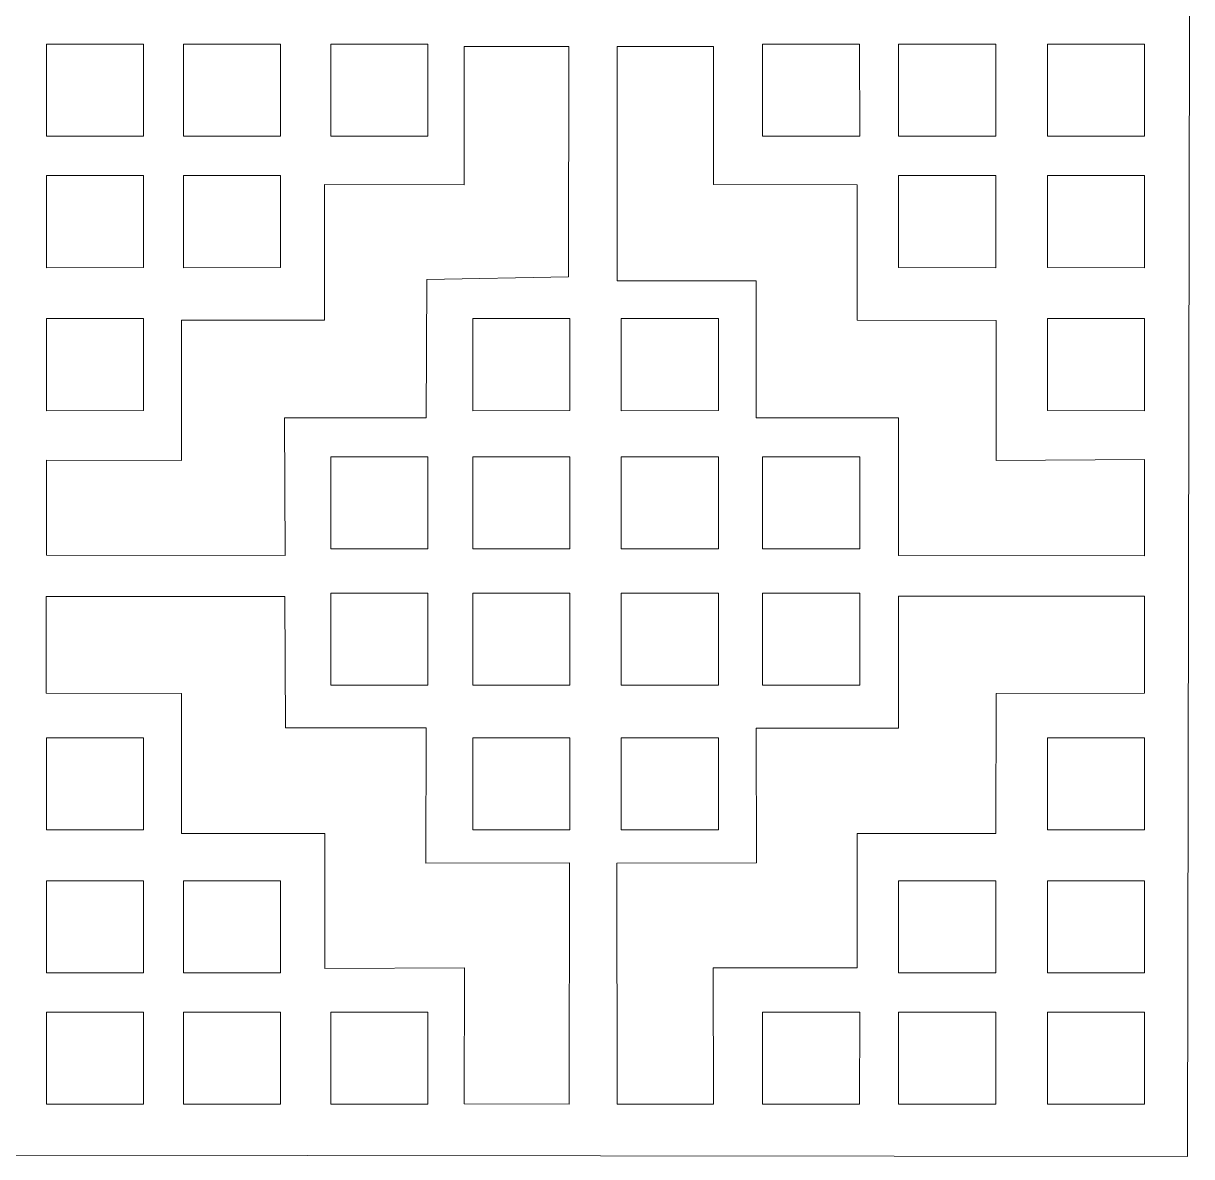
# Model space of a CAD drawing. Header units: centimetres. Extents: x -14.4 to -1.9, y -9.5 to -3.6.
# Drawn here: x -4.885 to -1.87, y -9.5 to -6.577 of the extents above; entities that cross this region are included whole.
import ezdxf

# ---------------------------------------------------------------- set-up
doc = ezdxf.new("R2010")
doc.units = ezdxf.units.CM
doc.header["$MEASUREMENT"] = 0
doc.layers.add('layer 1', color=7, linetype='Continuous')

msp = doc.modelspace()

# ---------------------------------------------------------------- linework, layer by layer
at = {"layer": 'layer 1', "color": 250, "lineweight": 9}
for points, knots in [([(-7.91522, -3.65126), (-7.91522, -3.65126), (-1.87036, -3.64185), (-1.87036, -3.64185), (-1.87036, -3.64185), (-1.87036, -3.64185), (-1.88122, -9.49997), (-1.88122, -9.49997), (-1.88122, -9.49997), (-1.88122, -9.49997), (-7.93854, -9.49273), (-7.93854, -9.49273), (-7.93854, -9.49273), (-7.93854, -9.49273), (-7.91522, -3.65126), (-7.91522, -3.65126)], [0, 0, 0, 0, 0.2, 0.2, 0.2, 0.2, 0.4, 0.4, 0.4, 0.4, 0.6, 0.6, 0.6, 0.6, 1, 1, 1, 1]), ([(-4.82503, -6.63104), (-4.82503, -6.63104), (-4.82512, -6.8684), (-4.82512, -6.8684), (-4.82512, -6.8684), (-4.82512, -6.8684), (-4.57438, -6.86834), (-4.57438, -6.86834), (-4.57438, -6.86834), (-4.57438, -6.86834), (-4.57436, -6.63101), (-4.57436, -6.63101), (-4.57436, -6.63101), (-4.57436, -6.63101), (-4.82503, -6.63104), (-4.82503, -6.63104)], [0, 0, 0, 0, 0.2, 0.2, 0.2, 0.2, 0.4, 0.4, 0.4, 0.4, 0.6, 0.6, 0.6, 0.6, 1, 1, 1, 1]), ([(-4.47167, -6.63104), (-4.47167, -6.63104), (-4.47176, -6.8684), (-4.47176, -6.8684), (-4.47176, -6.8684), (-4.47176, -6.8684), (-4.22102, -6.86834), (-4.22102, -6.86834), (-4.22102, -6.86834), (-4.22102, -6.86834), (-4.221, -6.63101), (-4.221, -6.63101), (-4.221, -6.63101), (-4.221, -6.63101), (-4.47167, -6.63104), (-4.47167, -6.63104)], [0, 0, 0, 0, 0.2, 0.2, 0.2, 0.2, 0.4, 0.4, 0.4, 0.4, 0.6, 0.6, 0.6, 0.6, 1, 1, 1, 1]), ([(-4.09156, -6.63104), (-4.09156, -6.63104), (-4.09166, -6.8684), (-4.09166, -6.8684), (-4.09166, -6.8684), (-4.09166, -6.8684), (-3.84092, -6.86834), (-3.84092, -6.86834), (-3.84092, -6.86834), (-3.84092, -6.86834), (-3.84089, -6.63101), (-3.84089, -6.63101), (-3.84089, -6.63101), (-3.84089, -6.63101), (-4.09156, -6.63104), (-4.09156, -6.63104)], [0, 0, 0, 0, 0.2, 0.2, 0.2, 0.2, 0.4, 0.4, 0.4, 0.4, 0.6, 0.6, 0.6, 0.6, 1, 1, 1, 1]), ([(-2.72686, -6.63104), (-2.72686, -6.63104), (-2.72676, -6.8684), (-2.72676, -6.8684), (-2.72676, -6.8684), (-2.72676, -6.8684), (-2.9775, -6.86834), (-2.9775, -6.86834), (-2.9775, -6.86834), (-2.9775, -6.86834), (-2.97753, -6.63101), (-2.97753, -6.63101), (-2.97753, -6.63101), (-2.97753, -6.63101), (-2.72686, -6.63104), (-2.72686, -6.63104)], [0, 0, 0, 0, 0.2, 0.2, 0.2, 0.2, 0.4, 0.4, 0.4, 0.4, 0.6, 0.6, 0.6, 0.6, 1, 1, 1, 1]), ([(-2.37573, -6.63104), (-2.37573, -6.63104), (-2.37564, -6.8684), (-2.37564, -6.8684), (-2.37564, -6.8684), (-2.37564, -6.8684), (-2.62638, -6.86834), (-2.62638, -6.86834), (-2.62638, -6.86834), (-2.62638, -6.86834), (-2.6264, -6.63101), (-2.6264, -6.63101), (-2.6264, -6.63101), (-2.6264, -6.63101), (-2.37573, -6.63104), (-2.37573, -6.63104)], [0, 0, 0, 0, 0.2, 0.2, 0.2, 0.2, 0.4, 0.4, 0.4, 0.4, 0.6, 0.6, 0.6, 0.6, 1, 1, 1, 1]), ([(-1.99192, -6.63104), (-1.99192, -6.63104), (-1.99183, -6.8684), (-1.99183, -6.8684), (-1.99183, -6.8684), (-1.99183, -6.8684), (-2.24257, -6.86834), (-2.24257, -6.86834), (-2.24257, -6.86834), (-2.24257, -6.86834), (-2.24259, -6.63101), (-2.24259, -6.63101), (-2.24259, -6.63101), (-2.24259, -6.63101), (-1.99192, -6.63104), (-1.99192, -6.63104)], [0, 0, 0, 0, 0.2, 0.2, 0.2, 0.2, 0.4, 0.4, 0.4, 0.4, 0.6, 0.6, 0.6, 0.6, 1, 1, 1, 1]), ([(-4.10725, -6.99305), (-4.10725, -6.99305), (-4.10722, -7.34272), (-4.10722, -7.34272), (-4.10722, -7.34272), (-4.10722, -7.34272), (-4.47683, -7.34291), (-4.47683, -7.34291), (-4.47683, -7.34291), (-4.47683, -7.34291), (-4.47641, -7.70428), (-4.47641, -7.70428), (-4.47641, -7.70428), (-4.47641, -7.70428), (-4.82469, -7.70402), (-4.82469, -7.70402), (-4.82469, -7.70402), (-4.82469, -7.70402), (-4.82458, -7.94853), (-4.82458, -7.94853), (-4.82458, -7.94853), (-4.82458, -7.94853), (-4.20905, -7.9492), (-4.20905, -7.9492), (-4.20905, -7.9492), (-4.20905, -7.9492), (-4.21048, -7.59472), (-4.21048, -7.59472), (-4.21048, -7.59472), (-4.21048, -7.59472), (-3.84559, -7.59443), (-3.84559, -7.59443), (-3.84559, -7.59443), (-3.84559, -7.59443), (-3.84337, -7.23785), (-3.84337, -7.23785), (-3.84337, -7.23785), (-3.84337, -7.23785), (-3.47818, -7.23118), (-3.47818, -7.23118), (-3.47818, -7.23118), (-3.47818, -7.23118), (-3.47748, -6.63656), (-3.47748, -6.63656), (-3.47748, -6.63656), (-3.47748, -6.63656), (-3.74729, -6.6369), (-3.74729, -6.6369), (-3.74729, -6.6369), (-3.74729, -6.6369), (-3.74682, -6.99343), (-3.74682, -6.99343), (-3.74682, -6.99343), (-3.74682, -6.99343), (-4.10725, -6.99305), (-4.10725, -6.99305)], [0, 0, 0, 0, 0.0666667, 0.0666667, 0.0666667, 0.0666667, 0.1333333, 0.1333333, 0.1333333, 0.1333333, 0.2, 0.2, 0.2, 0.2, 0.2666667, 0.2666667, 0.2666667, 0.2666667, 0.3333333, 0.3333333, 0.3333333, 0.3333333, 0.4, 0.4, 0.4, 0.4, 0.4666667, 0.4666667, 0.4666667, 0.4666667, 0.5333333, 0.5333333, 0.5333333, 0.5333333, 0.6, 0.6, 0.6, 0.6, 0.6666667, 0.6666667, 0.6666667, 0.6666667, 0.7333333, 0.7333333, 0.7333333, 0.7333333, 0.8, 0.8, 0.8, 0.8, 0.8666667, 0.8666667, 0.8666667, 0.8666667, 1, 1, 1, 1]), ([(-3.35226, -6.63659), (-3.35226, -6.63659), (-3.35213, -7.24131), (-3.35213, -7.24131), (-3.35213, -7.24131), (-3.35213, -7.24131), (-2.9942, -7.24116), (-2.9942, -7.24116), (-2.9942, -7.24116), (-2.9942, -7.24116), (-2.99406, -7.59417), (-2.99406, -7.59417), (-2.99406, -7.59417), (-2.99406, -7.59417), (-2.62678, -7.59416), (-2.62678, -7.59416), (-2.62678, -7.59416), (-2.62678, -7.59416), (-2.62654, -7.9494), (-2.62654, -7.9494), (-2.62654, -7.9494), (-2.62654, -7.9494), (-1.99224, -7.94997), (-1.99224, -7.94997), (-1.99224, -7.94997), (-1.99224, -7.94997), (-1.99233, -7.70203), (-1.99233, -7.70203), (-1.99233, -7.70203), (-1.99233, -7.70203), (-2.37495, -7.70433), (-2.37495, -7.70433), (-2.37495, -7.70433), (-2.37495, -7.70433), (-2.37453, -7.34306), (-2.37453, -7.34306), (-2.37453, -7.34306), (-2.37453, -7.34306), (-2.73306, -7.34288), (-2.73306, -7.34288), (-2.73306, -7.34288), (-2.73306, -7.34288), (-2.73343, -6.99325), (-2.73343, -6.99325), (-2.73343, -6.99325), (-2.73343, -6.99325), (-3.10355, -6.99275), (-3.10355, -6.99275), (-3.10355, -6.99275), (-3.10355, -6.99275), (-3.10372, -6.63628), (-3.10372, -6.63628), (-3.10372, -6.63628), (-3.10372, -6.63628), (-3.35226, -6.63659), (-3.35226, -6.63659)], [0, 0, 0, 0, 0.0666667, 0.0666667, 0.0666667, 0.0666667, 0.1333333, 0.1333333, 0.1333333, 0.1333333, 0.2, 0.2, 0.2, 0.2, 0.2666667, 0.2666667, 0.2666667, 0.2666667, 0.3333333, 0.3333333, 0.3333333, 0.3333333, 0.4, 0.4, 0.4, 0.4, 0.4666667, 0.4666667, 0.4666667, 0.4666667, 0.5333333, 0.5333333, 0.5333333, 0.5333333, 0.6, 0.6, 0.6, 0.6, 0.6666667, 0.6666667, 0.6666667, 0.6666667, 0.7333333, 0.7333333, 0.7333333, 0.7333333, 0.8, 0.8, 0.8, 0.8, 0.8666667, 0.8666667, 0.8666667, 0.8666667, 1, 1, 1, 1]), ([(-4.82503, -6.96982), (-4.82503, -6.96982), (-4.82512, -7.20719), (-4.82512, -7.20719), (-4.82512, -7.20719), (-4.82512, -7.20719), (-4.57438, -7.20712), (-4.57438, -7.20712), (-4.57438, -7.20712), (-4.57438, -7.20712), (-4.57436, -6.9698), (-4.57436, -6.9698), (-4.57436, -6.9698), (-4.57436, -6.9698), (-4.82503, -6.96982), (-4.82503, -6.96982)], [0, 0, 0, 0, 0.2, 0.2, 0.2, 0.2, 0.4, 0.4, 0.4, 0.4, 0.6, 0.6, 0.6, 0.6, 1, 1, 1, 1]), ([(-4.47167, -6.96982), (-4.47167, -6.96982), (-4.47176, -7.20719), (-4.47176, -7.20719), (-4.47176, -7.20719), (-4.47176, -7.20719), (-4.22102, -7.20712), (-4.22102, -7.20712), (-4.22102, -7.20712), (-4.22102, -7.20712), (-4.221, -6.9698), (-4.221, -6.9698), (-4.221, -6.9698), (-4.221, -6.9698), (-4.47167, -6.96982), (-4.47167, -6.96982)], [0, 0, 0, 0, 0.2, 0.2, 0.2, 0.2, 0.4, 0.4, 0.4, 0.4, 0.6, 0.6, 0.6, 0.6, 1, 1, 1, 1]), ([(-2.37573, -6.96982), (-2.37573, -6.96982), (-2.37564, -7.20719), (-2.37564, -7.20719), (-2.37564, -7.20719), (-2.37564, -7.20719), (-2.62638, -7.20712), (-2.62638, -7.20712), (-2.62638, -7.20712), (-2.62638, -7.20712), (-2.6264, -6.9698), (-2.6264, -6.9698), (-2.6264, -6.9698), (-2.6264, -6.9698), (-2.37573, -6.96982), (-2.37573, -6.96982)], [0, 0, 0, 0, 0.2, 0.2, 0.2, 0.2, 0.4, 0.4, 0.4, 0.4, 0.6, 0.6, 0.6, 0.6, 1, 1, 1, 1]), ([(-1.99192, -6.96982), (-1.99192, -6.96982), (-1.99183, -7.20719), (-1.99183, -7.20719), (-1.99183, -7.20719), (-1.99183, -7.20719), (-2.24257, -7.20712), (-2.24257, -7.20712), (-2.24257, -7.20712), (-2.24257, -7.20712), (-2.24259, -6.9698), (-2.24259, -6.9698), (-2.24259, -6.9698), (-2.24259, -6.9698), (-1.99192, -6.96982), (-1.99192, -6.96982)], [0, 0, 0, 0, 0.2, 0.2, 0.2, 0.2, 0.4, 0.4, 0.4, 0.4, 0.6, 0.6, 0.6, 0.6, 1, 1, 1, 1]), ([(-4.82503, -7.33862), (-4.82503, -7.33862), (-4.82512, -7.57599), (-4.82512, -7.57599), (-4.82512, -7.57599), (-4.82512, -7.57599), (-4.57438, -7.57592), (-4.57438, -7.57592), (-4.57438, -7.57592), (-4.57438, -7.57592), (-4.57436, -7.3386), (-4.57436, -7.3386), (-4.57436, -7.3386), (-4.57436, -7.3386), (-4.82503, -7.33862), (-4.82503, -7.33862)], [0, 0, 0, 0, 0.2, 0.2, 0.2, 0.2, 0.4, 0.4, 0.4, 0.4, 0.6, 0.6, 0.6, 0.6, 1, 1, 1, 1]), ([(-3.72507, -7.33862), (-3.72507, -7.33862), (-3.72517, -7.57599), (-3.72517, -7.57599), (-3.72517, -7.57599), (-3.72517, -7.57599), (-3.47443, -7.57592), (-3.47443, -7.57592), (-3.47443, -7.57592), (-3.47443, -7.57592), (-3.4744, -7.3386), (-3.4744, -7.3386), (-3.4744, -7.3386), (-3.4744, -7.3386), (-3.72507, -7.33862), (-3.72507, -7.33862)], [0, 0, 0, 0, 0.2, 0.2, 0.2, 0.2, 0.4, 0.4, 0.4, 0.4, 0.6, 0.6, 0.6, 0.6, 1, 1, 1, 1]), ([(-3.3418, -7.33862), (-3.3418, -7.33862), (-3.34189, -7.57599), (-3.34189, -7.57599), (-3.34189, -7.57599), (-3.34189, -7.57599), (-3.09115, -7.57592), (-3.09115, -7.57592), (-3.09115, -7.57592), (-3.09115, -7.57592), (-3.09113, -7.3386), (-3.09113, -7.3386), (-3.09113, -7.3386), (-3.09113, -7.3386), (-3.3418, -7.33862), (-3.3418, -7.33862)], [0, 0, 0, 0, 0.2, 0.2, 0.2, 0.2, 0.4, 0.4, 0.4, 0.4, 0.6, 0.6, 0.6, 0.6, 1, 1, 1, 1]), ([(-1.99192, -7.33862), (-1.99192, -7.33862), (-1.99183, -7.57599), (-1.99183, -7.57599), (-1.99183, -7.57599), (-1.99183, -7.57599), (-2.24257, -7.57592), (-2.24257, -7.57592), (-2.24257, -7.57592), (-2.24257, -7.57592), (-2.24259, -7.3386), (-2.24259, -7.3386), (-2.24259, -7.3386), (-2.24259, -7.3386), (-1.99192, -7.33862), (-1.99192, -7.33862)], [0, 0, 0, 0, 0.2, 0.2, 0.2, 0.2, 0.4, 0.4, 0.4, 0.4, 0.6, 0.6, 0.6, 0.6, 1, 1, 1, 1]), ([(-4.09156, -7.69506), (-4.09156, -7.69506), (-4.09166, -7.93243), (-4.09166, -7.93243), (-4.09166, -7.93243), (-4.09166, -7.93243), (-3.84092, -7.93236), (-3.84092, -7.93236), (-3.84092, -7.93236), (-3.84092, -7.93236), (-3.84089, -7.69504), (-3.84089, -7.69504), (-3.84089, -7.69504), (-3.84089, -7.69504), (-4.09156, -7.69506), (-4.09156, -7.69506)], [0, 0, 0, 0, 0.2, 0.2, 0.2, 0.2, 0.4, 0.4, 0.4, 0.4, 0.6, 0.6, 0.6, 0.6, 1, 1, 1, 1]), ([(-3.72507, -7.69506), (-3.72507, -7.69506), (-3.72517, -7.93243), (-3.72517, -7.93243), (-3.72517, -7.93243), (-3.72517, -7.93243), (-3.47443, -7.93236), (-3.47443, -7.93236), (-3.47443, -7.93236), (-3.47443, -7.93236), (-3.4744, -7.69504), (-3.4744, -7.69504), (-3.4744, -7.69504), (-3.4744, -7.69504), (-3.72507, -7.69506), (-3.72507, -7.69506)], [0, 0, 0, 0, 0.2, 0.2, 0.2, 0.2, 0.4, 0.4, 0.4, 0.4, 0.6, 0.6, 0.6, 0.6, 1, 1, 1, 1]), ([(-3.3418, -7.69506), (-3.3418, -7.69506), (-3.34189, -7.93243), (-3.34189, -7.93243), (-3.34189, -7.93243), (-3.34189, -7.93243), (-3.09115, -7.93236), (-3.09115, -7.93236), (-3.09115, -7.93236), (-3.09115, -7.93236), (-3.09113, -7.69504), (-3.09113, -7.69504), (-3.09113, -7.69504), (-3.09113, -7.69504), (-3.3418, -7.69506), (-3.3418, -7.69506)], [0, 0, 0, 0, 0.2, 0.2, 0.2, 0.2, 0.4, 0.4, 0.4, 0.4, 0.6, 0.6, 0.6, 0.6, 1, 1, 1, 1]), ([(-2.97744, -7.69506), (-2.97744, -7.69506), (-2.97754, -7.93243), (-2.97754, -7.93243), (-2.97754, -7.93243), (-2.97754, -7.93243), (-2.7268, -7.93236), (-2.7268, -7.93236), (-2.7268, -7.93236), (-2.7268, -7.93236), (-2.72677, -7.69504), (-2.72677, -7.69504), (-2.72677, -7.69504), (-2.72677, -7.69504), (-2.97744, -7.69506), (-2.97744, -7.69506)], [0, 0, 0, 0, 0.2, 0.2, 0.2, 0.2, 0.4, 0.4, 0.4, 0.4, 0.6, 0.6, 0.6, 0.6, 1, 1, 1, 1]), ([(-4.09156, -8.0469), (-4.09156, -8.0469), (-4.09166, -8.28427), (-4.09166, -8.28427), (-4.09166, -8.28427), (-4.09166, -8.28427), (-3.84092, -8.2842), (-3.84092, -8.2842), (-3.84092, -8.2842), (-3.84092, -8.2842), (-3.84089, -8.04688), (-3.84089, -8.04688), (-3.84089, -8.04688), (-3.84089, -8.04688), (-4.09156, -8.0469), (-4.09156, -8.0469)], [0, 0, 0, 0, 0.2, 0.2, 0.2, 0.2, 0.4, 0.4, 0.4, 0.4, 0.6, 0.6, 0.6, 0.6, 1, 1, 1, 1]), ([(-3.72507, -8.0469), (-3.72507, -8.0469), (-3.72517, -8.28427), (-3.72517, -8.28427), (-3.72517, -8.28427), (-3.72517, -8.28427), (-3.47443, -8.2842), (-3.47443, -8.2842), (-3.47443, -8.2842), (-3.47443, -8.2842), (-3.4744, -8.04688), (-3.4744, -8.04688), (-3.4744, -8.04688), (-3.4744, -8.04688), (-3.72507, -8.0469), (-3.72507, -8.0469)], [0, 0, 0, 0, 0.2, 0.2, 0.2, 0.2, 0.4, 0.4, 0.4, 0.4, 0.6, 0.6, 0.6, 0.6, 1, 1, 1, 1]), ([(-3.3418, -8.0469), (-3.3418, -8.0469), (-3.34189, -8.28427), (-3.34189, -8.28427), (-3.34189, -8.28427), (-3.34189, -8.28427), (-3.09115, -8.2842), (-3.09115, -8.2842), (-3.09115, -8.2842), (-3.09115, -8.2842), (-3.09113, -8.04688), (-3.09113, -8.04688), (-3.09113, -8.04688), (-3.09113, -8.04688), (-3.3418, -8.0469), (-3.3418, -8.0469)], [0, 0, 0, 0, 0.2, 0.2, 0.2, 0.2, 0.4, 0.4, 0.4, 0.4, 0.6, 0.6, 0.6, 0.6, 1, 1, 1, 1]), ([(-2.97744, -8.0469), (-2.97744, -8.0469), (-2.97754, -8.28427), (-2.97754, -8.28427), (-2.97754, -8.28427), (-2.97754, -8.28427), (-2.7268, -8.2842), (-2.7268, -8.2842), (-2.7268, -8.2842), (-2.7268, -8.2842), (-2.72677, -8.04688), (-2.72677, -8.04688), (-2.72677, -8.04688), (-2.72677, -8.04688), (-2.97744, -8.0469), (-2.97744, -8.0469)], [0, 0, 0, 0, 0.2, 0.2, 0.2, 0.2, 0.4, 0.4, 0.4, 0.4, 0.6, 0.6, 0.6, 0.6, 1, 1, 1, 1]), ([(-4.82584, -8.0552), (-4.82584, -8.0552), (-4.82575, -8.30495), (-4.82575, -8.30495), (-4.82575, -8.30495), (-4.82575, -8.30495), (-4.47668, -8.30512), (-4.47668, -8.30512), (-4.47668, -8.30512), (-4.47668, -8.30512), (-4.47633, -8.66639), (-4.47633, -8.66639), (-4.47633, -8.66639), (-4.47633, -8.66639), (-4.10689, -8.66648), (-4.10689, -8.66648), (-4.10689, -8.66648), (-4.10689, -8.66648), (-4.10676, -9.01433), (-4.10676, -9.01433), (-4.10676, -9.01433), (-4.10676, -9.01433), (-3.74674, -9.01338), (-3.74674, -9.01338), (-3.74674, -9.01338), (-3.74674, -9.01338), (-3.74692, -9.36417), (-3.74692, -9.36417), (-3.74692, -9.36417), (-3.74692, -9.36417), (-3.47613, -9.36447), (-3.47613, -9.36447), (-3.47613, -9.36447), (-3.47613, -9.36447), (-3.47576, -8.74249), (-3.47576, -8.74249), (-3.47576, -8.74249), (-3.47576, -8.74249), (-3.84592, -8.74334), (-3.84592, -8.74334), (-3.84592, -8.74334), (-3.84592, -8.74334), (-3.84567, -8.3936), (-3.84567, -8.3936), (-3.84567, -8.3936), (-3.84567, -8.3936), (-4.20837, -8.39397), (-4.20837, -8.39397), (-4.20837, -8.39397), (-4.20837, -8.39397), (-4.20949, -8.05503), (-4.20949, -8.05503), (-4.20949, -8.05503), (-4.20949, -8.05503), (-4.82584, -8.0552), (-4.82584, -8.0552)], [0, 0, 0, 0, 0.0666667, 0.0666667, 0.0666667, 0.0666667, 0.1333333, 0.1333333, 0.1333333, 0.1333333, 0.2, 0.2, 0.2, 0.2, 0.2666667, 0.2666667, 0.2666667, 0.2666667, 0.3333333, 0.3333333, 0.3333333, 0.3333333, 0.4, 0.4, 0.4, 0.4, 0.4666667, 0.4666667, 0.4666667, 0.4666667, 0.5333333, 0.5333333, 0.5333333, 0.5333333, 0.6, 0.6, 0.6, 0.6, 0.6666667, 0.6666667, 0.6666667, 0.6666667, 0.7333333, 0.7333333, 0.7333333, 0.7333333, 0.8, 0.8, 0.8, 0.8, 0.8666667, 0.8666667, 0.8666667, 0.8666667, 1, 1, 1, 1]), ([(-2.6269, -8.05465), (-2.6269, -8.05465), (-2.62636, -8.39454), (-2.62636, -8.39454), (-2.62636, -8.39454), (-2.62636, -8.39454), (-2.99404, -8.39479), (-2.99404, -8.39479), (-2.99404, -8.39479), (-2.99404, -8.39479), (-2.99342, -8.74193), (-2.99342, -8.74193), (-2.99342, -8.74193), (-2.99342, -8.74193), (-3.35367, -8.74292), (-3.35367, -8.74292), (-3.35367, -8.74292), (-3.35367, -8.74292), (-3.35216, -9.36463), (-3.35216, -9.36463), (-3.35216, -9.36463), (-3.35216, -9.36463), (-3.10404, -9.36426), (-3.10404, -9.36426), (-3.10404, -9.36426), (-3.10404, -9.36426), (-3.10453, -9.01313), (-3.10453, -9.01313), (-3.10453, -9.01313), (-3.10453, -9.01313), (-2.73343, -9.01328), (-2.73343, -9.01328), (-2.73343, -9.01328), (-2.73343, -9.01328), (-2.73346, -8.66663), (-2.73346, -8.66663), (-2.73346, -8.66663), (-2.73346, -8.66663), (-2.37528, -8.66647), (-2.37528, -8.66647), (-2.37528, -8.66647), (-2.37528, -8.66647), (-2.37486, -8.30522), (-2.37486, -8.30522), (-2.37486, -8.30522), (-2.37486, -8.30522), (-1.9918, -8.30495), (-1.9918, -8.30495), (-1.9918, -8.30495), (-1.9918, -8.30495), (-1.99185, -8.0547), (-1.99185, -8.0547), (-1.99185, -8.0547), (-1.99185, -8.0547), (-2.6269, -8.05465), (-2.6269, -8.05465)], [0, 0, 0, 0, 0.0666667, 0.0666667, 0.0666667, 0.0666667, 0.1333333, 0.1333333, 0.1333333, 0.1333333, 0.2, 0.2, 0.2, 0.2, 0.2666667, 0.2666667, 0.2666667, 0.2666667, 0.3333333, 0.3333333, 0.3333333, 0.3333333, 0.4, 0.4, 0.4, 0.4, 0.4666667, 0.4666667, 0.4666667, 0.4666667, 0.5333333, 0.5333333, 0.5333333, 0.5333333, 0.6, 0.6, 0.6, 0.6, 0.6666667, 0.6666667, 0.6666667, 0.6666667, 0.7333333, 0.7333333, 0.7333333, 0.7333333, 0.8, 0.8, 0.8, 0.8, 0.8666667, 0.8666667, 0.8666667, 0.8666667, 1, 1, 1, 1]), ([(-4.82503, -8.65682), (-4.82503, -8.65682), (-4.82512, -8.41945), (-4.82512, -8.41945), (-4.82512, -8.41945), (-4.82512, -8.41945), (-4.57438, -8.41952), (-4.57438, -8.41952), (-4.57438, -8.41952), (-4.57438, -8.41952), (-4.57436, -8.65684), (-4.57436, -8.65684), (-4.57436, -8.65684), (-4.57436, -8.65684), (-4.82503, -8.65682), (-4.82503, -8.65682)], [0, 0, 0, 0, 0.2, 0.2, 0.2, 0.2, 0.4, 0.4, 0.4, 0.4, 0.6, 0.6, 0.6, 0.6, 1, 1, 1, 1]), ([(-3.72507, -8.41948), (-3.72507, -8.41948), (-3.72517, -8.65684), (-3.72517, -8.65684), (-3.72517, -8.65684), (-3.72517, -8.65684), (-3.47443, -8.65678), (-3.47443, -8.65678), (-3.47443, -8.65678), (-3.47443, -8.65678), (-3.4744, -8.41946), (-3.4744, -8.41946), (-3.4744, -8.41946), (-3.4744, -8.41946), (-3.72507, -8.41948), (-3.72507, -8.41948)], [0, 0, 0, 0, 0.2, 0.2, 0.2, 0.2, 0.4, 0.4, 0.4, 0.4, 0.6, 0.6, 0.6, 0.6, 1, 1, 1, 1]), ([(-3.3418, -8.41948), (-3.3418, -8.41948), (-3.34189, -8.65684), (-3.34189, -8.65684), (-3.34189, -8.65684), (-3.34189, -8.65684), (-3.09115, -8.65678), (-3.09115, -8.65678), (-3.09115, -8.65678), (-3.09115, -8.65678), (-3.09113, -8.41946), (-3.09113, -8.41946), (-3.09113, -8.41946), (-3.09113, -8.41946), (-3.3418, -8.41948), (-3.3418, -8.41948)], [0, 0, 0, 0, 0.2, 0.2, 0.2, 0.2, 0.4, 0.4, 0.4, 0.4, 0.6, 0.6, 0.6, 0.6, 1, 1, 1, 1]), ([(-1.99192, -8.65682), (-1.99192, -8.65682), (-1.99183, -8.41945), (-1.99183, -8.41945), (-1.99183, -8.41945), (-1.99183, -8.41945), (-2.24257, -8.41952), (-2.24257, -8.41952), (-2.24257, -8.41952), (-2.24257, -8.41952), (-2.24259, -8.65684), (-2.24259, -8.65684), (-2.24259, -8.65684), (-2.24259, -8.65684), (-1.99192, -8.65682), (-1.99192, -8.65682)], [0, 0, 0, 0, 0.2, 0.2, 0.2, 0.2, 0.4, 0.4, 0.4, 0.4, 0.6, 0.6, 0.6, 0.6, 1, 1, 1, 1]), ([(-4.82503, -9.02561), (-4.82503, -9.02561), (-4.82512, -8.78825), (-4.82512, -8.78825), (-4.82512, -8.78825), (-4.82512, -8.78825), (-4.57438, -8.78832), (-4.57438, -8.78832), (-4.57438, -8.78832), (-4.57438, -8.78832), (-4.57436, -9.02564), (-4.57436, -9.02564), (-4.57436, -9.02564), (-4.57436, -9.02564), (-4.82503, -9.02561), (-4.82503, -9.02561)], [0, 0, 0, 0, 0.2, 0.2, 0.2, 0.2, 0.4, 0.4, 0.4, 0.4, 0.6, 0.6, 0.6, 0.6, 1, 1, 1, 1]), ([(-4.47167, -9.02561), (-4.47167, -9.02561), (-4.47176, -8.78825), (-4.47176, -8.78825), (-4.47176, -8.78825), (-4.47176, -8.78825), (-4.22102, -8.78832), (-4.22102, -8.78832), (-4.22102, -8.78832), (-4.22102, -8.78832), (-4.221, -9.02564), (-4.221, -9.02564), (-4.221, -9.02564), (-4.221, -9.02564), (-4.47167, -9.02561), (-4.47167, -9.02561)], [0, 0, 0, 0, 0.2, 0.2, 0.2, 0.2, 0.4, 0.4, 0.4, 0.4, 0.6, 0.6, 0.6, 0.6, 1, 1, 1, 1]), ([(-2.37573, -9.02561), (-2.37573, -9.02561), (-2.37564, -8.78825), (-2.37564, -8.78825), (-2.37564, -8.78825), (-2.37564, -8.78825), (-2.62638, -8.78832), (-2.62638, -8.78832), (-2.62638, -8.78832), (-2.62638, -8.78832), (-2.6264, -9.02564), (-2.6264, -9.02564), (-2.6264, -9.02564), (-2.6264, -9.02564), (-2.37573, -9.02561), (-2.37573, -9.02561)], [0, 0, 0, 0, 0.2, 0.2, 0.2, 0.2, 0.4, 0.4, 0.4, 0.4, 0.6, 0.6, 0.6, 0.6, 1, 1, 1, 1]), ([(-1.99192, -9.02561), (-1.99192, -9.02561), (-1.99183, -8.78825), (-1.99183, -8.78825), (-1.99183, -8.78825), (-1.99183, -8.78825), (-2.24257, -8.78832), (-2.24257, -8.78832), (-2.24257, -8.78832), (-2.24257, -8.78832), (-2.24259, -9.02564), (-2.24259, -9.02564), (-2.24259, -9.02564), (-2.24259, -9.02564), (-1.99192, -9.02561), (-1.99192, -9.02561)], [0, 0, 0, 0, 0.2, 0.2, 0.2, 0.2, 0.4, 0.4, 0.4, 0.4, 0.6, 0.6, 0.6, 0.6, 1, 1, 1, 1]), ([(-4.82503, -9.3644), (-4.82503, -9.3644), (-4.82512, -9.12704), (-4.82512, -9.12704), (-4.82512, -9.12704), (-4.82512, -9.12704), (-4.57438, -9.1271), (-4.57438, -9.1271), (-4.57438, -9.1271), (-4.57438, -9.1271), (-4.57436, -9.36442), (-4.57436, -9.36442), (-4.57436, -9.36442), (-4.57436, -9.36442), (-4.82503, -9.3644), (-4.82503, -9.3644)], [0, 0, 0, 0, 0.2, 0.2, 0.2, 0.2, 0.4, 0.4, 0.4, 0.4, 0.6, 0.6, 0.6, 0.6, 1, 1, 1, 1]), ([(-4.47167, -9.3644), (-4.47167, -9.3644), (-4.47176, -9.12704), (-4.47176, -9.12704), (-4.47176, -9.12704), (-4.47176, -9.12704), (-4.22102, -9.1271), (-4.22102, -9.1271), (-4.22102, -9.1271), (-4.22102, -9.1271), (-4.221, -9.36442), (-4.221, -9.36442), (-4.221, -9.36442), (-4.221, -9.36442), (-4.47167, -9.3644), (-4.47167, -9.3644)], [0, 0, 0, 0, 0.2, 0.2, 0.2, 0.2, 0.4, 0.4, 0.4, 0.4, 0.6, 0.6, 0.6, 0.6, 1, 1, 1, 1]), ([(-4.09156, -9.3644), (-4.09156, -9.3644), (-4.09166, -9.12704), (-4.09166, -9.12704), (-4.09166, -9.12704), (-4.09166, -9.12704), (-3.84092, -9.1271), (-3.84092, -9.1271), (-3.84092, -9.1271), (-3.84092, -9.1271), (-3.84089, -9.36442), (-3.84089, -9.36442), (-3.84089, -9.36442), (-3.84089, -9.36442), (-4.09156, -9.3644), (-4.09156, -9.3644)], [0, 0, 0, 0, 0.2, 0.2, 0.2, 0.2, 0.4, 0.4, 0.4, 0.4, 0.6, 0.6, 0.6, 0.6, 1, 1, 1, 1]), ([(-2.72686, -9.3644), (-2.72686, -9.3644), (-2.72676, -9.12704), (-2.72676, -9.12704), (-2.72676, -9.12704), (-2.72676, -9.12704), (-2.9775, -9.1271), (-2.9775, -9.1271), (-2.9775, -9.1271), (-2.9775, -9.1271), (-2.97753, -9.36442), (-2.97753, -9.36442), (-2.97753, -9.36442), (-2.97753, -9.36442), (-2.72686, -9.3644), (-2.72686, -9.3644)], [0, 0, 0, 0, 0.2, 0.2, 0.2, 0.2, 0.4, 0.4, 0.4, 0.4, 0.6, 0.6, 0.6, 0.6, 1, 1, 1, 1]), ([(-2.37573, -9.3644), (-2.37573, -9.3644), (-2.37564, -9.12704), (-2.37564, -9.12704), (-2.37564, -9.12704), (-2.37564, -9.12704), (-2.62638, -9.1271), (-2.62638, -9.1271), (-2.62638, -9.1271), (-2.62638, -9.1271), (-2.6264, -9.36442), (-2.6264, -9.36442), (-2.6264, -9.36442), (-2.6264, -9.36442), (-2.37573, -9.3644), (-2.37573, -9.3644)], [0, 0, 0, 0, 0.2, 0.2, 0.2, 0.2, 0.4, 0.4, 0.4, 0.4, 0.6, 0.6, 0.6, 0.6, 1, 1, 1, 1]), ([(-1.99192, -9.3644), (-1.99192, -9.3644), (-1.99183, -9.12704), (-1.99183, -9.12704), (-1.99183, -9.12704), (-1.99183, -9.12704), (-2.24257, -9.1271), (-2.24257, -9.1271), (-2.24257, -9.1271), (-2.24257, -9.1271), (-2.24259, -9.36442), (-2.24259, -9.36442), (-2.24259, -9.36442), (-2.24259, -9.36442), (-1.99192, -9.3644), (-1.99192, -9.3644)], [0, 0, 0, 0, 0.2, 0.2, 0.2, 0.2, 0.4, 0.4, 0.4, 0.4, 0.6, 0.6, 0.6, 0.6, 1, 1, 1, 1])]:
    msp.add_open_spline(points, degree=3, knots=knots, dxfattribs=at)

doc.saveas('drawing.dxf')
